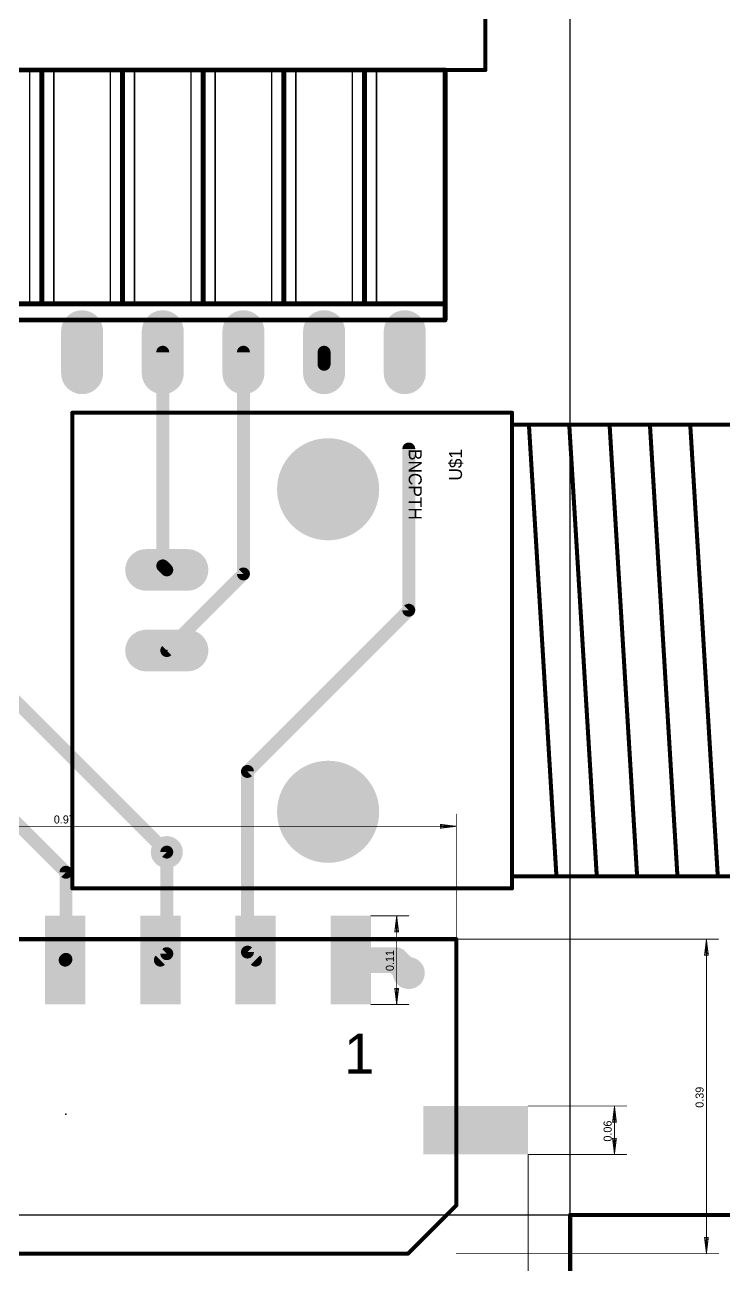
# Model space of a CAD drawing. Extents: x -0.51 to 2.89, y -0.85 to 2.71.
# Drawn here: x 0.574 to 1.441, y -0.062 to 1.476 of the extents above; entities that cross this region are included whole.
import ezdxf
from ezdxf.enums import TextEntityAlignment as Align

# ---------------------------------------------------------------- set-up
doc = ezdxf.new("R2010")
doc.units = 0
for name, color, linetype in [('1', 22, 'CONTINUOUS'), ('16', 175, 'CONTINUOUS'), ('17', 82, 'CONTINUOUS'), ('18', 82, 'CONTINUOUS'), ('20', 7, 'CONTINUOUS'), ('21', 253, 'CONTINUOUS'), ('23', 7, 'CONTINUOUS'), ('25', 253, 'CONTINUOUS'), ('27', 253, 'CONTINUOUS'), ('47', 253, 'CONTINUOUS'), ('51', 253, 'CONTINUOUS')]:
    doc.layers.add(name, color=color, linetype=linetype)

# ---------------------------------------------------------------- blocks, each defined once
blk = doc.blocks.new('ROUNDP')
at = {"const_width": 0.5}
blk.add_lwpolyline([(0, -0.25, 1), (0, 0.25, 1), (0, -0.25)], format="xyb", dxfattribs=at)
blk = doc.blocks.new('LONGP100')
at = {"const_width": 1}
blk.add_lwpolyline([(-0.5, 0), (0.5, 0)], dxfattribs=at)
at = {"const_width": 0.5}
for points in [[(-0.5, 0.25, 1), (-0.5, -0.25)], [(0.5, -0.25, 1), (0.5, 0.25)]]:
    blk.add_lwpolyline(points, format="xyb", dxfattribs=at)
blk = doc.blocks.new('RECT')
blk.add_solid([(-0.5, -0.5), (0.5, -0.5), (-0.5, 0.5), (0.5, 0.5)])
blk = doc.blocks.new('ROUNDV')
at = {"const_width": 0.5}
blk.add_lwpolyline([(0, -0.25, 1), (0, 0.25, 1), (0, -0.25)], format="xyb", dxfattribs=at)

msp = doc.modelspace()

# ---------------------------------------------------------------- linework, layer by layer
at = {"layer": '1'}
for points, const_width in [([(0.745, 1.07), (0.745, 0.805)], 0.016), ([(0.845, 1.07), (0.845, 0.795)], 0.016), ([(0.945, 1.07), (0.945, 1.055)], 0.016), ([(1.05, 0.95), (1.05, 0.75)], 0.016), ([(0.745, 0.805), (0.75, 0.8)], 0.016), ([(0.845, 0.795), (0.75, 0.7)], 0.016), ([(1.05, 0.75), (0.85, 0.55)], 0.016), ([(0.85, 0.55), (0.85, 0.326)], 0.016), ([(0.545, 0.505), (0.625, 0.425)], 0.016), ([(0.75, 0.45), (0.75, 0.324)], 0.016), ([(0.625, 0.425), (0.625, 0.317)], 0.016), ([(0.625, 0.317), (0.624, 0.316)], 0.016), ([(0.75, 0.324), (0.742, 0.316)], 0.016), ([(0.85, 0.326), (0.86, 0.316)], 0.016), ([(0.978, 0.316), (1.034, 0.316)], 0.032), ([(1.034, 0.316), (1.05, 0.3)], 0.032)]:
    msp.add_lwpolyline(points, dxfattribs=dict(at, const_width=const_width))
for points, const_width in [([(0.749, 1.07, 1), (0.741, 1.07)], 0.008), ([(0.849, 1.07, 1), (0.841, 1.07)], 0.008), ([(0.949, 1.07, 1), (0.941, 1.07)], 0.008), ([(0.941, 1.055, 1), (0.949, 1.055)], 0.008), ([(1.054, 0.95, 1), (1.046, 0.95)], 0.008), ([(0.741, 0.805, 1), (0.749, 0.805)], 0.008), ([(0.747828, 0.807828, 1), (0.742172, 0.802172)], 0.008), ([(0.747172, 0.797172, 1), (0.752828, 0.802828)], 0.008), ([(0.847828, 0.792172, 1), (0.842172, 0.797828)], 0.008), ([(0.841, 0.795, 1), (0.849, 0.795)], 0.008), ([(1.046, 0.75, 1), (1.054, 0.75)], 0.008), ([(1.052828, 0.747172, 1), (1.047172, 0.752828)], 0.008), ([(0.747172, 0.702828, 1), (0.752828, 0.697172)], 0.008), ([(0.854, 0.55, 1), (0.846, 0.55)], 0.008), ([(0.847172, 0.552828, 1), (0.852828, 0.547172)], 0.008), ([(0.754, 0.45, 1), (0.746, 0.45)], 0.008), ([(0.629, 0.425, 1), (0.621, 0.425)], 0.008), ([(0.622172, 0.422172, 1), (0.627828, 0.427828)], 0.008), ([(0.627828, 0.314172, 1), (0.622172, 0.319828)], 0.008), ([(0.746, 0.324, 1), (0.754, 0.324)], 0.008), ([(0.752828, 0.321172, 1), (0.747172, 0.326828)], 0.008), ([(0.846, 0.326, 1), (0.854, 0.326)], 0.008), ([(0.852828, 0.328828, 1), (0.847172, 0.323172)], 0.008), ([(0.978, 0.324, 1), (0.978, 0.308)], 0.016), ([(1.039657, 0.321657, 1), (1.028343, 0.310343)], 0.016), ([(1.034, 0.308, 1), (1.034, 0.324)], 0.016), ([(0.621172, 0.318828, 1), (0.626828, 0.313172)], 0.008), ([(0.621, 0.317, 1), (0.629, 0.317)], 0.008), ([(0.739172, 0.318828, 1), (0.744828, 0.313172)], 0.008), ([(0.857172, 0.313172, 1), (0.862828, 0.318828)], 0.008), ([(1.044343, 0.294343, 1), (1.055657, 0.305657)], 0.016)]:
    msp.add_lwpolyline(points, format="xyb", dxfattribs=dict(at, const_width=const_width))
at = {"layer": '16', "const_width": 0.016}
msp.add_lwpolyline([(0.35315, 0.84685), (0.75, 0.45)], dxfattribs=at)
at = {"layer": '16', "const_width": 0.008}
msp.add_lwpolyline([(0.747172, 0.447172, 1), (0.752828, 0.452828)], format="xyb", dxfattribs=at)
at = {"layer": '20'}
for p, q in [((1.25, 0), (1.25, 2.14)), ((0, 0), (1.25, 0))]:
    msp.add_line(p, q, dxfattribs=at)
at = {"layer": '21'}
for points, const_width in [([(1.145, 1.42), (1.145, 2.12)], 0.005), ([(0.135, 1.42), (1.145, 1.42)], 0.005), ([(0.51, 1.42), (0.58, 1.42)], 0.006), ([(0.58, 1.42), (0.595, 1.42)], 0.006), ([(0.58, 1.42), (0.58, 1.13)], 0.002), ([(0.595, 1.42), (0.61, 1.42)], 0.006), ([(0.595, 1.42), (0.595, 1.13)], 0.006), ([(0.61, 1.42), (0.68, 1.42)], 0.006), ([(0.61, 1.42), (0.61, 1.13)], 0.002), ([(0.68, 1.42), (0.695, 1.42)], 0.006), ([(0.68, 1.42), (0.68, 1.13)], 0.002), ([(0.695, 1.42), (0.695, 1.13)], 0.006), ([(0.695, 1.42), (0.71, 1.42)], 0.006), ([(0.71, 1.42), (0.78, 1.42)], 0.006), ([(0.71, 1.42), (0.71, 1.13)], 0.002), ([(0.78, 1.42), (0.795, 1.42)], 0.006), ([(0.78, 1.42), (0.78, 1.13)], 0.002), ([(0.795, 1.42), (0.795, 1.13)], 0.006), ([(0.795, 1.42), (0.81, 1.42)], 0.006), ([(0.81, 1.42), (0.88, 1.42)], 0.006), ([(0.81, 1.42), (0.81, 1.13)], 0.002), ([(0.88, 1.42), (0.895, 1.42)], 0.006), ([(0.88, 1.42), (0.88, 1.13)], 0.002), ([(0.895, 1.42), (0.895, 1.13)], 0.006), ([(0.895, 1.42), (0.91, 1.42)], 0.006), ([(0.91, 1.42), (0.98, 1.42)], 0.006), ([(0.91, 1.42), (0.91, 1.13)], 0.002), ([(0.98, 1.42), (0.995, 1.42)], 0.006), ([(0.98, 1.42), (0.98, 1.13)], 0.002), ([(0.995, 1.42), (0.995, 1.13)], 0.006), ([(0.995, 1.42), (1.01, 1.42)], 0.006), ([(1.01, 1.42), (1.095, 1.42)], 0.006), ([(1.01, 1.42), (1.01, 1.13)], 0.002), ([(1.095, 1.42), (1.095, 1.13)], 0.006), ([(0.51, 1.13), (0.58, 1.13)], 0.006), ([(0.58, 1.13), (0.595, 1.13)], 0.006), ([(0.595, 1.13), (0.61, 1.13)], 0.006), ([(0.61, 1.13), (0.68, 1.13)], 0.006), ([(0.68, 1.13), (0.695, 1.13)], 0.006), ([(0.695, 1.13), (0.71, 1.13)], 0.006), ([(0.71, 1.13), (0.78, 1.13)], 0.006), ([(0.78, 1.13), (0.795, 1.13)], 0.006), ([(0.795, 1.13), (0.81, 1.13)], 0.006), ([(0.81, 1.13), (0.88, 1.13)], 0.006), ([(0.88, 1.13), (0.895, 1.13)], 0.006), ([(0.895, 1.13), (0.91, 1.13)], 0.006), ([(0.91, 1.13), (0.995, 1.13)], 0.006), ([(0.995, 1.13), (1.01, 1.13)], 0.006), ([(1.01, 1.13), (1.095, 1.13)], 0.006), ([(1.095, 1.13), (1.095, 1.11)], 0.006), ([(0.195, 1.11), (1.095, 1.11)], 0.006), ([(0.633, 0.995), (0.633, 0.405)], 0.005), ([(1.178, 0.995), (0.633, 0.995)], 0.005), ([(1.178, 0.405), (1.178, 0.995)], 0.005), ([(0.633, 0.405), (1.178, 0.405)], 0.005)]:
    msp.add_lwpolyline(points, dxfattribs=dict(at, const_width=const_width))
for points, const_width in [([(0.58, 1.4215, 1), (0.58, 1.4185)], 0.003), ([(0.58, 1.4185, 1), (0.58, 1.4215)], 0.003), ([(0.5805, 1.42, 1), (0.5795, 1.42)], 0.001), ([(0.595, 1.4215, 1), (0.595, 1.4185)], 0.003), ([(0.5965, 1.42, 1), (0.5935, 1.42)], 0.003), ([(0.595, 1.4185, 1), (0.595, 1.4215)], 0.003), ([(0.61, 1.4215, 1), (0.61, 1.4185)], 0.003), ([(0.61, 1.4185, 1), (0.61, 1.4215)], 0.003), ([(0.6105, 1.42, 1), (0.6095, 1.42)], 0.001), ([(0.68, 1.4215, 1), (0.68, 1.4185)], 0.003), ([(0.68, 1.4185, 1), (0.68, 1.4215)], 0.003), ([(0.6805, 1.42, 1), (0.6795, 1.42)], 0.001), ([(0.6965, 1.42, 1), (0.6935, 1.42)], 0.003), ([(0.695, 1.4215, 1), (0.695, 1.4185)], 0.003), ([(0.695, 1.4185, 1), (0.695, 1.4215)], 0.003), ([(0.71, 1.4215, 1), (0.71, 1.4185)], 0.003), ([(0.71, 1.4185, 1), (0.71, 1.4215)], 0.003), ([(0.7105, 1.42, 1), (0.7095, 1.42)], 0.001), ([(0.78, 1.4215, 1), (0.78, 1.4185)], 0.003), ([(0.78, 1.4185, 1), (0.78, 1.4215)], 0.003), ([(0.7805, 1.42, 1), (0.7795, 1.42)], 0.001), ([(0.7965, 1.42, 1), (0.7935, 1.42)], 0.003), ([(0.795, 1.4215, 1), (0.795, 1.4185)], 0.003), ([(0.795, 1.4185, 1), (0.795, 1.4215)], 0.003), ([(0.81, 1.4215, 1), (0.81, 1.4185)], 0.003), ([(0.81, 1.4185, 1), (0.81, 1.4215)], 0.003), ([(0.8105, 1.42, 1), (0.8095, 1.42)], 0.001), ([(0.88, 1.4215, 1), (0.88, 1.4185)], 0.003), ([(0.88, 1.4185, 1), (0.88, 1.4215)], 0.003), ([(0.8805, 1.42, 1), (0.8795, 1.42)], 0.001), ([(0.8965, 1.42, 1), (0.8935, 1.42)], 0.003), ([(0.895, 1.4215, 1), (0.895, 1.4185)], 0.003), ([(0.895, 1.4185, 1), (0.895, 1.4215)], 0.003), ([(0.91, 1.4215, 1), (0.91, 1.4185)], 0.003), ([(0.91, 1.4185, 1), (0.91, 1.4215)], 0.003), ([(0.9105, 1.42, 1), (0.9095, 1.42)], 0.001), ([(0.98, 1.4215, 1), (0.98, 1.4185)], 0.003), ([(0.98, 1.4185, 1), (0.98, 1.4215)], 0.003), ([(0.9805, 1.42, 1), (0.9795, 1.42)], 0.001), ([(0.9965, 1.42, 1), (0.9935, 1.42)], 0.003), ([(0.995, 1.4215, 1), (0.995, 1.4185)], 0.003), ([(0.995, 1.4185, 1), (0.995, 1.4215)], 0.003), ([(1.01, 1.4215, 1), (1.01, 1.4185)], 0.003), ([(1.01, 1.4185, 1), (1.01, 1.4215)], 0.003), ([(1.0105, 1.42, 1), (1.0095, 1.42)], 0.001), ([(1.0965, 1.42, 1), (1.0935, 1.42)], 0.003), ([(1.095, 1.4185, 1), (1.095, 1.4215)], 0.003), ([(1.14375, 1.42, 1), (1.14625, 1.42)], 0.0025), ([(1.145, 1.41875, 1), (1.145, 1.42125)], 0.0025), ([(0.58, 1.1315, 1), (0.58, 1.1285)], 0.003), ([(0.58, 1.1285, 1), (0.58, 1.1315)], 0.003), ([(0.5795, 1.13, 1), (0.5805, 1.13)], 0.001), ([(0.595, 1.1315, 1), (0.595, 1.1285)], 0.003), ([(0.5935, 1.13, 1), (0.5965, 1.13)], 0.003), ([(0.595, 1.1285, 1), (0.595, 1.1315)], 0.003), ([(0.61, 1.1315, 1), (0.61, 1.1285)], 0.003), ([(0.61, 1.1285, 1), (0.61, 1.1315)], 0.003), ([(0.6095, 1.13, 1), (0.6105, 1.13)], 0.001), ([(0.68, 1.1315, 1), (0.68, 1.1285)], 0.003), ([(0.68, 1.1285, 1), (0.68, 1.1315)], 0.003), ([(0.6795, 1.13, 1), (0.6805, 1.13)], 0.001), ([(0.695, 1.1315, 1), (0.695, 1.1285)], 0.003), ([(0.6935, 1.13, 1), (0.6965, 1.13)], 0.003), ([(0.695, 1.1285, 1), (0.695, 1.1315)], 0.003), ([(0.71, 1.1315, 1), (0.71, 1.1285)], 0.003), ([(0.71, 1.1285, 1), (0.71, 1.1315)], 0.003), ([(0.7095, 1.13, 1), (0.7105, 1.13)], 0.001), ([(0.78, 1.1315, 1), (0.78, 1.1285)], 0.003), ([(0.78, 1.1285, 1), (0.78, 1.1315)], 0.003), ([(0.7795, 1.13, 1), (0.7805, 1.13)], 0.001), ([(0.795, 1.1315, 1), (0.795, 1.1285)], 0.003), ([(0.7935, 1.13, 1), (0.7965, 1.13)], 0.003), ([(0.795, 1.1285, 1), (0.795, 1.1315)], 0.003), ([(0.81, 1.1315, 1), (0.81, 1.1285)], 0.003), ([(0.81, 1.1285, 1), (0.81, 1.1315)], 0.003), ([(0.8095, 1.13, 1), (0.8105, 1.13)], 0.001), ([(0.88, 1.1315, 1), (0.88, 1.1285)], 0.003), ([(0.88, 1.1285, 1), (0.88, 1.1315)], 0.003), ([(0.8795, 1.13, 1), (0.8805, 1.13)], 0.001), ([(0.895, 1.1315, 1), (0.895, 1.1285)], 0.003), ([(0.8935, 1.13, 1), (0.8965, 1.13)], 0.003), ([(0.895, 1.1285, 1), (0.895, 1.1315)], 0.003), ([(0.91, 1.1315, 1), (0.91, 1.1285)], 0.003), ([(0.91, 1.1285, 1), (0.91, 1.1315)], 0.003), ([(0.9095, 1.13, 1), (0.9105, 1.13)], 0.001), ([(0.9795, 1.13, 1), (0.9805, 1.13)], 0.001), ([(0.995, 1.1315, 1), (0.995, 1.1285)], 0.003), ([(0.9935, 1.13, 1), (0.9965, 1.13)], 0.003), ([(0.995, 1.1285, 1), (0.995, 1.1315)], 0.003), ([(1.01, 1.1315, 1), (1.01, 1.1285)], 0.003), ([(1.01, 1.1285, 1), (1.01, 1.1315)], 0.003), ([(1.0095, 1.13, 1), (1.0105, 1.13)], 0.001), ([(1.0965, 1.13, 1), (1.0935, 1.13)], 0.003), ([(1.0935, 1.13, 1), (1.0965, 1.13)], 0.003), ([(1.095, 1.1285, 1), (1.095, 1.1315)], 0.003), ([(1.0935, 1.11, 1), (1.0965, 1.11)], 0.003), ([(1.095, 1.1085, 1), (1.095, 1.1115)], 0.003), ([(0.63425, 0.995, 1), (0.63175, 0.995)], 0.0025), ([(0.633, 0.99625, 1), (0.633, 0.99375)], 0.0025), ([(1.17925, 0.995, 1), (1.17675, 0.995)], 0.0025), ([(1.178, 0.99375, 1), (1.178, 0.99625)], 0.0025), ([(0.633, 0.40625, 1), (0.633, 0.40375)], 0.0025), ([(0.63175, 0.405, 1), (0.63425, 0.405)], 0.0025), ([(1.17675, 0.405, 1), (1.17925, 0.405)], 0.0025), ([(1.178, 0.40375, 1), (1.178, 0.40625)], 0.0025)]:
    msp.add_lwpolyline(points, format="xyb", dxfattribs=dict(at, const_width=const_width))
at = {"layer": '23'}
for p in [(0.75, 0.7), (0.625, 0.125)]:
    msp.add_point(p, dxfattribs=at)
at = {"layer": '47'}
for points, const_width in [([(1.109, 0.342), (1.109, 0.497)], 0.001), ([(0.139, 0.482), (1.109, 0.482)], 0.001), ([(1.109, 0.482), (1.089, 0.484456)], 0.001), ([(1.089, 0.484456), (1.089, 0.479544)], 0.001), ([(1.109, 0.482), (1.089, 0.483)], 0.001), ([(1.089, 0.479544), (1.109, 0.482)], 0.001), ([(1.089, 0.481), (1.109, 0.482)], 0.001), ([(1.003, 0.371), (1.05, 0.371)], 0.001), ([(1.035, 0.371), (1.032544, 0.351)], 0.001), ([(1.035, 0.371), (1.034, 0.351)], 0.001), ([(1.035, 0.371), (1.035, 0.261)], 0.001), ([(1.037456, 0.351), (1.035, 0.371)], 0.001), ([(1.036, 0.351), (1.035, 0.371)], 0.001), ([(1.032544, 0.351), (1.037456, 0.351)], 0.001), ([(1.109, 0.342), (1.434, 0.342)], 0.001), ([(1.419, 0.342), (1.416544, 0.322)], 0.001), ([(1.419, 0.342), (1.418, 0.322)], 0.001), ([(1.419, 0.342), (1.419, -0.048)], 0.001), ([(1.421456, 0.322), (1.419, 0.342)], 0.001), ([(1.42, 0.322), (1.419, 0.342)], 0.001), ([(1.416544, 0.322), (1.421456, 0.322)], 0.001), ([(1.035, 0.261), (1.032544, 0.281)], 0.001), ([(1.032544, 0.281), (1.037456, 0.281)], 0.001), ([(1.035, 0.261), (1.034, 0.281)], 0.001), ([(1.037456, 0.281), (1.035, 0.261)], 0.001), ([(1.036, 0.281), (1.035, 0.261)], 0.001), ([(1.003, 0.261), (1.05, 0.261)], 0.001), ([(1.198, 0.135), (1.32, 0.135)], 0.001), ([(1.305, 0.135), (1.302544, 0.115)], 0.001), ([(1.305, 0.135), (1.304, 0.115)], 0.001), ([(1.305, 0.135), (1.305, 0.075)], 0.001), ([(1.307456, 0.115), (1.305, 0.135)], 0.001), ([(1.306, 0.115), (1.305, 0.135)], 0.001), ([(1.302544, 0.115), (1.307456, 0.115)], 0.001), ([(1.305, 0.075), (1.302544, 0.095)], 0.001), ([(1.302544, 0.095), (1.307456, 0.095)], 0.001), ([(1.305, 0.075), (1.304, 0.095)], 0.001), ([(1.307456, 0.095), (1.305, 0.075)], 0.001), ([(1.306, 0.095), (1.305, 0.075)], 0.001), ([(1.198, 0.075), (1.32, 0.075)], 0.001), ([(1.198, 0.075), (1.198, -0.21)], 0.001), ([(1.25, 0), (1.25, -0.846772)], 0.005118), ([(1.25, 0), (2.886772, 0)], 0.005118), ([(1.419, -0.048), (1.416544, -0.028)], 0.001), ([(1.416544, -0.028), (1.421456, -0.028)], 0.001), ([(1.419, -0.048), (1.418, -0.028)], 0.001), ([(1.421456, -0.028), (1.419, -0.048)], 0.001), ([(1.42, -0.028), (1.419, -0.048)], 0.001), ([(1.109, -0.048), (1.434, -0.048)], 0.001)]:
    msp.add_lwpolyline(points, dxfattribs=dict(at, const_width=const_width))
for points, const_width in [([(1.10925, 0.497, 1), (1.10875, 0.497)], 0.0005), ([(1.08903, 0.484704, 1), (1.08897, 0.484208)], 0.0005), ([(1.08925, 0.484456, 1), (1.08875, 0.484456)], 0.0005), ([(1.089012, 0.48325, 1), (1.088988, 0.48275)], 0.0005), ([(1.088988, 0.48125, 1), (1.089012, 0.48075)], 0.0005), ([(1.08897, 0.479792, 1), (1.08903, 0.479296)], 0.0005), ([(1.08875, 0.479544, 1), (1.08925, 0.479544)], 0.0005), ([(1.10903, 0.481752, 1), (1.10897, 0.482248)], 0.0005), ([(1.10897, 0.481752, 1), (1.10903, 0.482248)], 0.0005), ([(1.108988, 0.48175, 1), (1.109012, 0.48225)], 0.0005), ([(1.109012, 0.48175, 1), (1.108988, 0.48225)], 0.0005), ([(1.109, 0.48175, 1), (1.109, 0.48225)], 0.0005), ([(1.003, 0.37125, 1), (1.003, 0.37075)], 0.0005), ([(1.03525, 0.371, 1), (1.03475, 0.371)], 0.0005), ([(1.035248, 0.37103, 1), (1.034752, 0.37097)], 0.0005), ([(1.03525, 0.370988, 1), (1.03475, 0.371012)], 0.0005), ([(1.03525, 0.371012, 1), (1.03475, 0.370988)], 0.0005), ([(1.035248, 0.37097, 1), (1.034752, 0.37103)], 0.0005), ([(1.05, 0.37075, 1), (1.05, 0.37125)], 0.0005), ([(1.032544, 0.35125, 1), (1.032544, 0.35075)], 0.0005), ([(1.032296, 0.35103, 1), (1.032792, 0.35097)], 0.0005), ([(1.03375, 0.351012, 1), (1.03425, 0.350988)], 0.0005), ([(1.03575, 0.350988, 1), (1.03625, 0.351012)], 0.0005), ([(1.037208, 0.35097, 1), (1.037704, 0.35103)], 0.0005), ([(1.037456, 0.35075, 1), (1.037456, 0.35125)], 0.0005), ([(1.109, 0.34225, 1), (1.109, 0.34175)], 0.0005), ([(1.10875, 0.342, 1), (1.10925, 0.342)], 0.0005), ([(1.41925, 0.342, 1), (1.41875, 0.342)], 0.0005), ([(1.419248, 0.34203, 1), (1.418752, 0.34197)], 0.0005), ([(1.41925, 0.341988, 1), (1.41875, 0.342012)], 0.0005), ([(1.41925, 0.342012, 1), (1.41875, 0.341988)], 0.0005), ([(1.419248, 0.34197, 1), (1.418752, 0.34203)], 0.0005), ([(1.434, 0.34175, 1), (1.434, 0.34225)], 0.0005), ([(1.416544, 0.32225, 1), (1.416544, 0.32175)], 0.0005), ([(1.416296, 0.32203, 1), (1.416792, 0.32197)], 0.0005), ([(1.41775, 0.322012, 1), (1.41825, 0.321988)], 0.0005), ([(1.41975, 0.321988, 1), (1.42025, 0.322012)], 0.0005), ([(1.421208, 0.32197, 1), (1.421704, 0.32203)], 0.0005), ([(1.421456, 0.32175, 1), (1.421456, 0.32225)], 0.0005), ([(1.032792, 0.28103, 1), (1.032296, 0.28097)], 0.0005), ([(1.032544, 0.28125, 1), (1.032544, 0.28075)], 0.0005), ([(1.03425, 0.281012, 1), (1.03375, 0.280988)], 0.0005), ([(1.03625, 0.280988, 1), (1.03575, 0.281012)], 0.0005), ([(1.037704, 0.28097, 1), (1.037208, 0.28103)], 0.0005), ([(1.037456, 0.28075, 1), (1.037456, 0.28125)], 0.0005), ([(1.003, 0.26125, 1), (1.003, 0.26075)], 0.0005), ([(1.034752, 0.26103, 1), (1.035248, 0.26097)], 0.0005), ([(1.03475, 0.260988, 1), (1.03525, 0.261012)], 0.0005), ([(1.03475, 0.261012, 1), (1.03525, 0.260988)], 0.0005), ([(1.03475, 0.261, 1), (1.03525, 0.261)], 0.0005), ([(1.034752, 0.26097, 1), (1.035248, 0.26103)], 0.0005), ([(1.05, 0.26075, 1), (1.05, 0.26125)], 0.0005), ([(1.198, 0.13525, 1), (1.198, 0.13475)], 0.0005), ([(1.30525, 0.135, 1), (1.30475, 0.135)], 0.0005), ([(1.305248, 0.13503, 1), (1.304752, 0.13497)], 0.0005), ([(1.30525, 0.134988, 1), (1.30475, 0.135012)], 0.0005), ([(1.30525, 0.135012, 1), (1.30475, 0.134988)], 0.0005), ([(1.305248, 0.13497, 1), (1.304752, 0.13503)], 0.0005), ([(1.32, 0.13475, 1), (1.32, 0.13525)], 0.0005), ([(1.302544, 0.11525, 1), (1.302544, 0.11475)], 0.0005), ([(1.302296, 0.11503, 1), (1.302792, 0.11497)], 0.0005), ([(1.30375, 0.115012, 1), (1.30425, 0.114988)], 0.0005), ([(1.30575, 0.114988, 1), (1.30625, 0.115012)], 0.0005), ([(1.307208, 0.11497, 1), (1.307704, 0.11503)], 0.0005), ([(1.307456, 0.11475, 1), (1.307456, 0.11525)], 0.0005), ([(1.302792, 0.09503, 1), (1.302296, 0.09497)], 0.0005), ([(1.302544, 0.09525, 1), (1.302544, 0.09475)], 0.0005), ([(1.30425, 0.095012, 1), (1.30375, 0.094988)], 0.0005), ([(1.30625, 0.094988, 1), (1.30575, 0.095012)], 0.0005), ([(1.307704, 0.09497, 1), (1.307208, 0.09503)], 0.0005), ([(1.307456, 0.09475, 1), (1.307456, 0.09525)], 0.0005), ([(1.198, 0.07525, 1), (1.198, 0.07475)], 0.0005), ([(1.19825, 0.075, 1), (1.19775, 0.075)], 0.0005), ([(1.304752, 0.07503, 1), (1.305248, 0.07497)], 0.0005), ([(1.30475, 0.074988, 1), (1.30525, 0.075012)], 0.0005), ([(1.30475, 0.075012, 1), (1.30525, 0.074988)], 0.0005), ([(1.30475, 0.075, 1), (1.30525, 0.075)], 0.0005), ([(1.304752, 0.07497, 1), (1.305248, 0.07503)], 0.0005), ([(1.32, 0.07475, 1), (1.32, 0.07525)], 0.0005), ([(1.25, 0.00128, 1), (1.25, -0.00128)], 0.002559), ([(1.25128, 0, 1), (1.24872, 0)], 0.002559), ([(1.416792, -0.02797, 1), (1.416296, -0.02803)], 0.0005), ([(1.416544, -0.02775, 1), (1.416544, -0.02825)], 0.0005), ([(1.41825, -0.027988, 1), (1.41775, -0.028012)], 0.0005), ([(1.42025, -0.028012, 1), (1.41975, -0.027988)], 0.0005), ([(1.421704, -0.02803, 1), (1.421208, -0.02797)], 0.0005), ([(1.421456, -0.02825, 1), (1.421456, -0.02775)], 0.0005), ([(1.109, -0.04775, 1), (1.109, -0.04825)], 0.0005), ([(1.418752, -0.04797, 1), (1.419248, -0.04803)], 0.0005), ([(1.41875, -0.048012, 1), (1.41925, -0.047988)], 0.0005), ([(1.41875, -0.047988, 1), (1.41925, -0.048012)], 0.0005), ([(1.41875, -0.048, 1), (1.41925, -0.048)], 0.0005), ([(1.418752, -0.04803, 1), (1.419248, -0.04797)], 0.0005), ([(1.434, -0.04825, 1), (1.434, -0.04775)], 0.0005)]:
    msp.add_lwpolyline(points, format="xyb", dxfattribs=dict(at, const_width=const_width))
at = {"layer": '51', "const_width": 0.005}
for points in [[(1.178, 0.98), (1.533, 0.98)], [(1.199, 0.979), (1.233, 0.421)], [(1.249, 0.979), (1.283, 0.421)], [(1.299, 0.979), (1.333, 0.421)], [(1.349, 0.979), (1.383, 0.421)], [(1.399, 0.979), (1.433, 0.421)], [(1.533, 0.42), (1.178, 0.42)], [(0.139, 0.342), (1.109, 0.342)], [(1.109, 0.342), (1.109, 0.012)], [(1.109, 0.012), (1.049, -0.048)], [(0.199, -0.048), (1.049, -0.048)]]:
    msp.add_lwpolyline(points, dxfattribs=at)
at = {"layer": '51', "const_width": 0.0025}
for points in [[(1.178, 0.98125, 1), (1.178, 0.97875)], [(1.200248, 0.979076, 1), (1.197752, 0.978924)], [(1.250248, 0.979076, 1), (1.247752, 0.978924)], [(1.300248, 0.979076, 1), (1.297752, 0.978924)], [(1.350248, 0.979076, 1), (1.347752, 0.978924)], [(1.400248, 0.979076, 1), (1.397752, 0.978924)], [(1.178, 0.42125, 1), (1.178, 0.41875)], [(1.231752, 0.420924, 1), (1.234248, 0.421076)], [(1.281752, 0.420924, 1), (1.284248, 0.421076)], [(1.331752, 0.420924, 1), (1.334248, 0.421076)], [(1.381752, 0.420924, 1), (1.384248, 0.421076)], [(1.431752, 0.420924, 1), (1.434248, 0.421076)], [(1.11025, 0.342, 1), (1.10775, 0.342)], [(1.109, 0.34075, 1), (1.109, 0.34325)], [(1.10775, 0.012, 1), (1.11025, 0.012)], [(1.109884, 0.011116, 1), (1.108116, 0.012884)], [(1.048116, -0.047116, 1), (1.049884, -0.048884)], [(1.049, -0.04925, 1), (1.049, -0.04675)]]:
    msp.add_lwpolyline(points, format="xyb", dxfattribs=at)

# ---------------------------------------------------------------- block references
at = {"layer": '1', "xscale": 0.11, "yscale": 0.05, "rotation": 90}
for p in [(0.624, 0.316), (0.742, 0.316), (0.86, 0.316), (0.978, 0.316)]:
    msp.add_blockref('RECT', p, dxfattribs=at)
at = {"layer": '1', "xscale": 0.13, "yscale": 0.06}
msp.add_blockref('RECT', (1.133, 0.105), dxfattribs=at)
at = {"layer": '17'}
for name, p, xscale, yscale, rotation in [('LONGP100', (0.645, 1.07), 0.052, 0.052, 90), ('LONGP100', (0.645, 1.07), 0.052, 0.052, 90), ('LONGP100', (0.745, 1.07), 0.052, 0.052, 90), ('LONGP100', (0.745, 1.07), 0.052, 0.052, 90), ('LONGP100', (0.845, 1.07), 0.052, 0.052, 90), ('LONGP100', (0.845, 1.07), 0.052, 0.052, 90), ('LONGP100', (0.945, 1.07), 0.052, 0.052, 90), ('LONGP100', (0.945, 1.07), 0.052, 0.052, 90), ('LONGP100', (1.045, 1.07), 0.052, 0.052, 90), ('LONGP100', (1.045, 1.07), 0.052, 0.052, 90), ('ROUNDP', (0.95, 0.9), 0.126614, 0.126614, 270), ('ROUNDP', (0.95, 0.9), 0.126614, 0.126614, 270), ('ROUNDP', (0.95, 0.5), 0.126614, 0.126614, 270), ('ROUNDP', (0.95, 0.5), 0.126614, 0.126614, 270)]:
    msp.add_blockref(name, p, dxfattribs=dict(at, xscale=xscale, yscale=yscale, rotation=rotation))
at = {"layer": '17', "xscale": 0.051496, "yscale": 0.051496}
for p in [(0.75, 0.8), (0.75, 0.8), (0.75, 0.7), (0.75, 0.7)]:
    msp.add_blockref('LONGP100', p, dxfattribs=at)
at = {"layer": '18', "xscale": 0.039622, "yscale": 0.039622}
for p in [(0.75, 0.45), (0.75, 0.45), (1.05, 0.3), (1.05, 0.3)]:
    msp.add_blockref('ROUNDV', p, dxfattribs=at)
at = {"layer": '51', "xscale": 0.02, "yscale": 0.04}
for p in [(0.645, 1.09), (0.745, 1.09), (0.845, 1.09), (0.945, 1.09), (1.045, 1.09)]:
    msp.add_blockref('RECT', p, dxfattribs=at)

# ---------------------------------------------------------------- texts
at = {"layer": '21'}
msp.add_text('1', height=0.05, dxfattribs=at).set_placement((0.97, 0.175))
at = {"layer": '25'}
msp.add_text('U$1', height=0.016, rotation=90, dxfattribs=at).set_placement((1.1, 0.95), align=Align.TOP_RIGHT)
at = {"layer": '27'}
msp.add_text('BNCPTH', height=0.016, rotation=270, dxfattribs=at).set_placement((1.05, 0.95))
at = {"layer": '47'}
msp.add_text('0.97', height=0.01, dxfattribs=at).set_placement((0.609944, 0.4855))
for s, p in [('0.11', (1.0315, 0.302471)), ('0.39', (1.4155, 0.132944)), ('0.06', (1.3015, 0.090944))]:
    msp.add_text(s, height=0.01, rotation=90, dxfattribs=at).set_placement(p)

doc.saveas('drawing.dxf')
